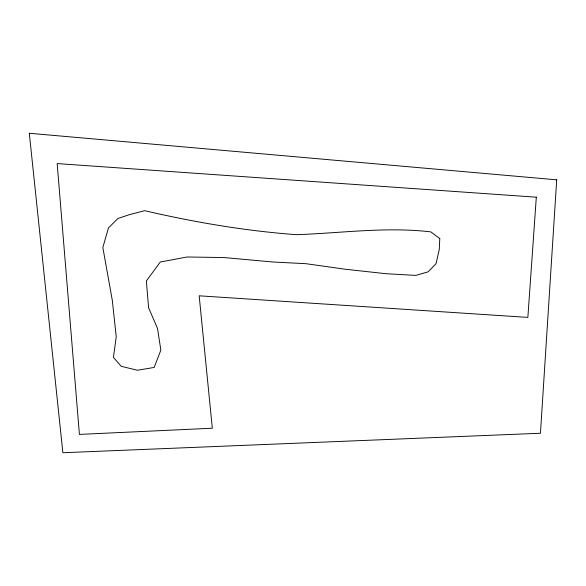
<?xml version="1.0" encoding="UTF-8"?>
<svg xmlns="http://www.w3.org/2000/svg" width="586" height="586" viewBox="0 0 586 586"><rect width="100%" height="100%" fill="white"/><g stroke="black" fill="none" stroke-linecap="round" stroke-linejoin="round"><path stroke-width="0.88" d="M439.786 238.583L439.229 249.739L436.028 263.693L428.102 271.853L415.796 275.398L386.233 273.728L345.506 269.267L305.899 263.685L272.988 262.015L223.896 257.547L187.081 256.99L160.3 262.015L146.354 280.98L148.588 307.753L157.509 328.394L160.857 350.15L154.162 367.444L137.432 370.235L121.251 366.331L113.442 357.401L116.233 336.767L112.329 300.501L102.843 247.512L108.425 227.983L117.903 218.497L129.623 214.593L144.683 210.689C194.596 222.262 245.285 230.921 296.421 234.678C341.14 233.147 386.211 226.592 430.857 231.888L439.786 238.583M556.7 179.829L540.453 433.244L62.87 452.736L29.3 133.264L556.7 179.829M536.315 197.196L527.861 317.407L199.174 295.805L212.322 428.22L79.41 434.409L57.172 163.582L536.315 197.196"/></g></svg>
